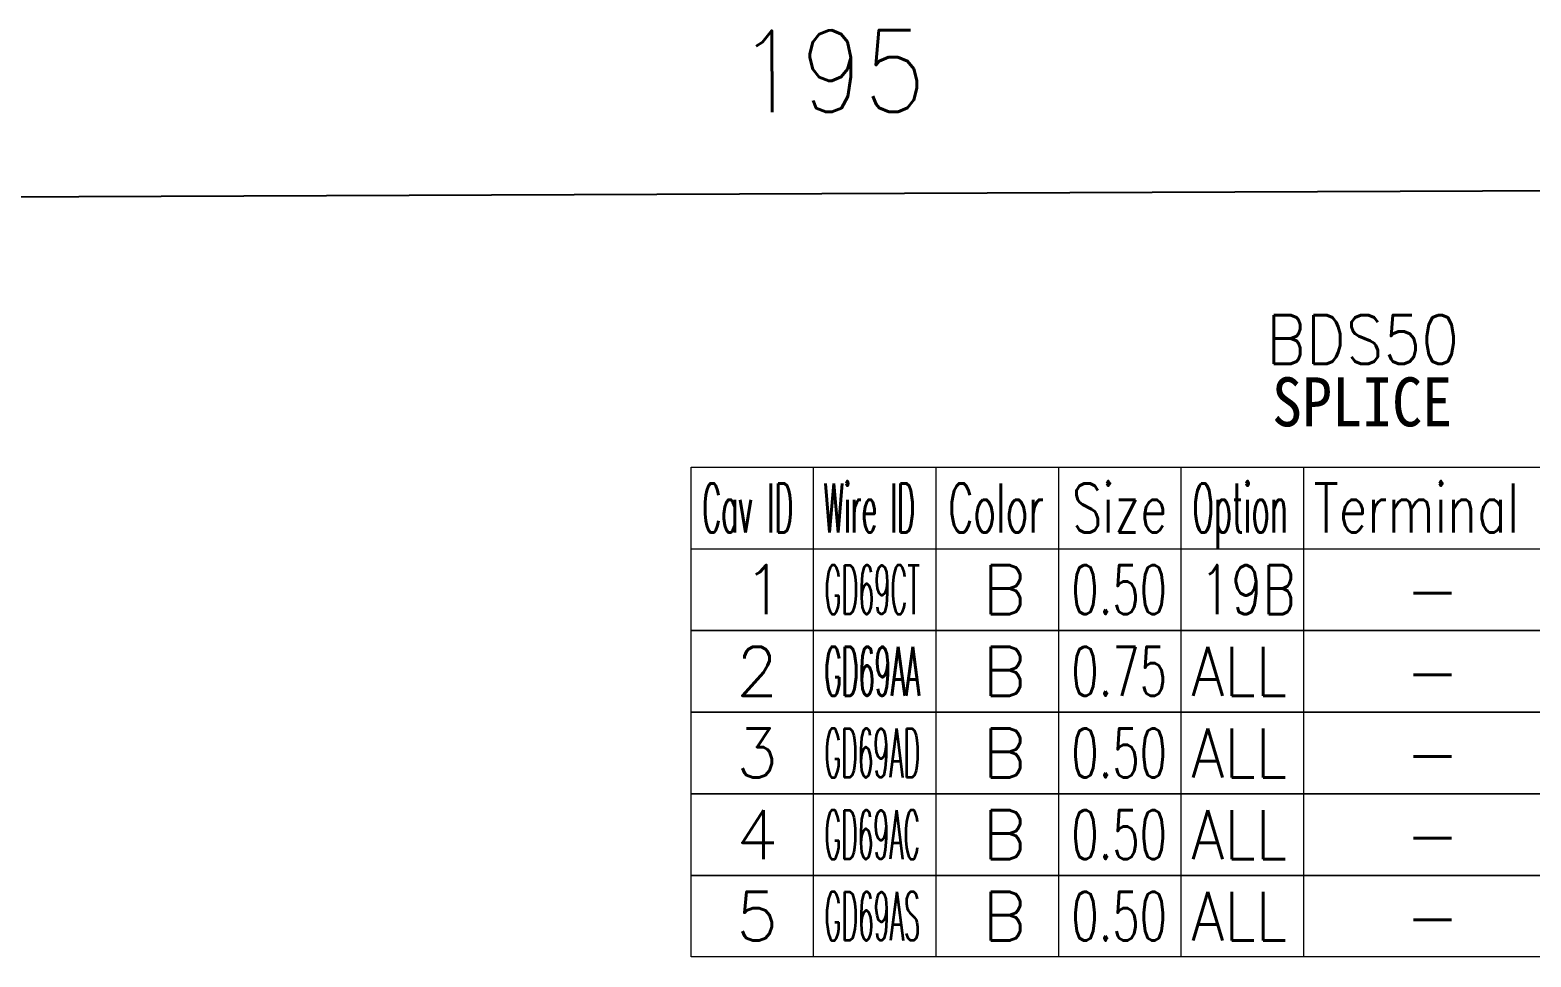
# Model space of a CAD drawing. Header units: inches. Extents: x 47316 to 59086, y 3141 to 11743.
# Drawn here: x 53034 to 53125.8, y 5778.5 to 5835.3 of the extents above; entities that cross this region are included whole.
import ezdxf

# ---------------------------------------------------------------- set-up
doc = ezdxf.new("R2010")
doc.units = ezdxf.units.IN
doc.header["$MEASUREMENT"] = 0
doc.styles.get("Standard").update_dxf_attribs({"font": ''})
doc.styles.get('Standard').set_extended_font_data('SimSun')
doc.linetypes.add('_VH_OTCON', pattern='A,0.0001,[7,VeSys.shx,S=0.1,R=0,X=0,Y=0],-0.4,[7,VeSys.shx,S=0.1,R=0,X=0,Y=0],-0.4,["X",Standard,S=1,R=0,X=-0.5,Y=-0.5],-0.0001,[7,VeSys.shx,S=0.1,R=0,X=0,Y=0],-0.4', length=1.2002)

msp = doc.modelspace()

# ---------------------------------------------------------------- linework, layer by layer
at = {"color": 0, "linetype": '_VH_OTCON', "ltscale": 5}
msp.add_line((53022.929, 5825.039), (53141.929, 5825.519), dxfattribs=at)
at = {"color": 0, "linetype": 'Continuous', "lineweight": 15}
for p, q in [((53074.429, 5808.529), (53156.929, 5808.529)), ((53074.429, 5803.529), (53074.429, 5808.529)), ((53074.429, 5803.529), (53156.929, 5803.529))]:
    msp.add_line(p, q, dxfattribs=at)
at = {"color": 7, "linetype": 'Continuous', "lineweight": 15}
for p, q in [((53081.929, 5803.529), (53081.929, 5808.529)), ((53089.429, 5803.529), (53089.429, 5808.529)), ((53096.929, 5803.529), (53096.929, 5808.529)), ((53104.429, 5803.529), (53104.429, 5808.529)), ((53111.929, 5803.529), (53111.929, 5808.529))]:
    msp.add_line(p, q, dxfattribs=at)
at = {"color": 102, "linetype": 'Continuous', "lineweight": 15}
for p, q in [((53081.929, 5798.529), (53081.929, 5803.529)), ((53089.429, 5798.529), (53089.429, 5803.529)), ((53096.929, 5798.529), (53096.929, 5803.529)), ((53104.429, 5798.529), (53104.429, 5803.529)), ((53111.929, 5798.529), (53111.929, 5803.529)), ((53081.929, 5793.529), (53081.929, 5798.529)), ((53089.429, 5793.529), (53089.429, 5798.529)), ((53096.929, 5793.529), (53096.929, 5798.529)), ((53104.429, 5793.529), (53104.429, 5798.529)), ((53111.929, 5793.529), (53111.929, 5798.529)), ((53081.929, 5788.529), (53081.929, 5793.529)), ((53089.429, 5788.529), (53089.429, 5793.529)), ((53096.929, 5788.529), (53096.929, 5793.529)), ((53104.429, 5788.529), (53104.429, 5793.529)), ((53111.929, 5788.529), (53111.929, 5793.529)), ((53081.929, 5783.529), (53081.929, 5788.529)), ((53089.429, 5783.529), (53089.429, 5788.529)), ((53096.929, 5783.529), (53096.929, 5788.529)), ((53104.429, 5783.529), (53104.429, 5788.529)), ((53111.929, 5783.529), (53111.929, 5788.529)), ((53081.929, 5778.529), (53081.929, 5783.529)), ((53089.429, 5778.529), (53089.429, 5783.529)), ((53096.929, 5778.529), (53096.929, 5783.529)), ((53104.429, 5778.529), (53104.429, 5783.529)), ((53111.929, 5778.529), (53111.929, 5783.529))]:
    msp.add_line(p, q, dxfattribs=at)
at = {"color": 0, "linetype": 'Continuous', "lineweight": 15}
for points in [[(53074.429, 5798.529), (53074.429, 5803.529), (53156.929, 5803.529), (53156.929, 5798.529)], [(53074.429, 5793.529), (53074.429, 5798.529), (53156.929, 5798.529), (53156.929, 5793.529)], [(53074.429, 5788.529), (53074.429, 5793.529), (53156.929, 5793.529), (53156.929, 5788.529)], [(53074.429, 5783.529), (53074.429, 5788.529), (53156.929, 5788.529), (53156.929, 5783.529)], [(53074.429, 5778.529), (53074.429, 5783.529), (53156.929, 5783.529), (53156.929, 5778.529)]]:
    msp.add_lwpolyline(points, close=True, dxfattribs=at)

# ---------------------------------------------------------------- texts
at = {"color": 7, "linetype": '_VH_OTCON', "lineweight": 18, "ltscale": 5, "insert": (53077.246, 5835.258), "char_height": 5, "width": 12.85714, "attachment_point": 1, "rotation": 0.23103}
msp.add_mtext('\\Fromans.shx;\\W0.9000000000;\\T1.0000000000;\\o\\l195', dxfattribs=at)
at = {"color": 6, "linetype": 'Continuous', "lineweight": 20, "char_height": 3, "attachment_point": 1}
for s, insert, width in [('\\Fromans.shx;\\W0.9000000000;\\T1.0000000000;\\o\\lBDS50', (53109.637, 5817.846), 13.11429), ('\\f黑体|b0|i0|c1|p0;\\W0.9000000000;\\T1.0000000000;\\o\\lSPLICE', (53109.991, 5814.029), 11.64944)]:
    msp.add_mtext(s, dxfattribs=dict(at, insert=insert, width=width))
at = {"color": 7, "linetype": 'Continuous', "lineweight": 15, "char_height": 3, "attachment_point": 1}
for s, insert, width in [('\\Fromans.shx;\\W0.4292452830;\\T1.0000000000;\\o\\lCav ID', (53075.113, 5807.529), 6.5), ('\\Fromans.shx;\\W0.4026548673;\\T1.0000000000;\\o\\lWire ID', (53082.544, 5807.529), 6.5), ('\\Fromans.shx;\\W0.5687500000;\\T1.0000000000;\\o\\lColor', (53090.173, 5807.529), 6.5), ('\\Fromans.shx;\\W0.7222222222;\\T1.0000000000;\\o\\lSize', (53097.739, 5807.529), 6.5), ('\\Fromans.shx;\\W0.4595959596;\\T1.0000000000;\\o\\lOption', (53105.126, 5807.529), 6.5), ('\\Fromans.shx;\\W0.7480916031;\\T1.0000000000;\\o\\lTerminal', (53112.536, 5807.529), 14), ('\\Fromans.shx;\\W1.0000000000;\\T1.0000000000;\\o\\l1', (53077.608, 5802.529), 2.85714), ('\\Fromans.shx;\\W1.0000000000;\\T1.0000000000;\\o\\l2', (53077.179, 5797.529), 2.85714), ('\\Fromans.shx;\\W1.0000000000;\\T1.0000000000;\\o\\l3', (53077.179, 5792.529), 2.85714), ('\\Fromans.shx;\\W1.0000000000;\\T1.0000000000;\\o\\l4', (53077.179, 5787.529), 2.85714), ('\\Fromans.shx;\\W1.0000000000;\\T1.0000000000;\\o\\l5', (53077.179, 5782.529), 2.85714)]:
    msp.add_mtext(s, dxfattribs=dict(at, insert=insert, width=width))
at = {"color": 21, "linetype": 'Continuous', "lineweight": 15, "char_height": 3, "attachment_point": 1}
for s, insert, width in [('\\Fromans.shx;\\W0.3823529412;\\T1.0000000000;\\o\\lGD69CT', (53082.593, 5802.529), 6.5), ('\\Fromans.shx;\\W0.6500000000;\\T1.0000000000;\\o\\l0.50', (53097.708, 5802.529), 6.5), ('\\Fromans.shx;\\W1.0000000000;\\T1.0000000000;\\o\\l-', (53118.144, 5802.529), 3.71429), ('\\Fromans.shx;\\W0.3855932203;\\T1.0000000000;\\o\\lGD69AA', (53082.595, 5797.529), 6.5), ('\\Fromans.shx;\\W0.6500000000;\\T1.0000000000;\\o\\l0.75', (53097.708, 5797.529), 6.5), ('\\Fromans.shx;\\W1.0000000000;\\T1.0000000000;\\o\\l-', (53118.144, 5797.529), 3.71429), ('\\Fromans.shx;\\W0.3760330579;\\T1.0000000000;\\o\\lGD69AD', (53082.591, 5792.529), 6.5), ('\\Fromans.shx;\\W0.6500000000;\\T1.0000000000;\\o\\l0.50', (53097.708, 5792.529), 6.5), ('\\Fromans.shx;\\W1.0000000000;\\T1.0000000000;\\o\\l-', (53118.144, 5792.529), 3.71429), ('\\Fromans.shx;\\W0.3760330579;\\T1.0000000000;\\o\\lGD69AC', (53082.591, 5787.529), 6.5), ('\\Fromans.shx;\\W0.6500000000;\\T1.0000000000;\\o\\l0.50', (53097.708, 5787.529), 6.5), ('\\Fromans.shx;\\W1.0000000000;\\T1.0000000000;\\o\\l-', (53118.144, 5787.529), 3.71429), ('\\Fromans.shx;\\W0.3791666667;\\T1.0000000000;\\o\\lGD69AS', (53082.592, 5782.529), 6.5), ('\\Fromans.shx;\\W0.6500000000;\\T1.0000000000;\\o\\l0.50', (53097.708, 5782.529), 6.5), ('\\Fromans.shx;\\W1.0000000000;\\T1.0000000000;\\o\\l-', (53118.144, 5782.529), 3.71429)]:
    msp.add_mtext(s, dxfattribs=dict(at, insert=insert, width=width))
at = {"color": 140, "linetype": 'Continuous', "lineweight": 15, "char_height": 3, "attachment_point": 1}
for s, insert, width in [('\\Fromans.shx;\\W1.0000000000;\\T1.0000000000;\\o\\lB', (53092.251, 5802.529), 3), ('\\Fromans.shx;\\W0.7459016393;\\T1.0000000000;\\o\\l19B', (53105.569, 5802.529), 6.5), ('\\Fromans.shx;\\W1.0000000000;\\T1.0000000000;\\o\\lB', (53092.251, 5797.529), 3), ('\\Fromans.shx;\\W0.8750000000;\\T1.0000000000;\\o\\lALL', (53105.054, 5797.529), 6.5), ('\\Fromans.shx;\\W1.0000000000;\\T1.0000000000;\\o\\lB', (53092.251, 5792.529), 3), ('\\Fromans.shx;\\W0.8750000000;\\T1.0000000000;\\o\\lALL', (53105.054, 5792.529), 6.5), ('\\Fromans.shx;\\W1.0000000000;\\T1.0000000000;\\o\\lB', (53092.251, 5787.529), 3), ('\\Fromans.shx;\\W0.8750000000;\\T1.0000000000;\\o\\lALL', (53105.054, 5787.529), 6.5), ('\\Fromans.shx;\\W1.0000000000;\\T1.0000000000;\\o\\lB', (53092.251, 5782.529), 3), ('\\Fromans.shx;\\W0.8750000000;\\T1.0000000000;\\o\\lALL', (53105.054, 5782.529), 6.5)]:
    msp.add_mtext(s, dxfattribs=dict(at, insert=insert, width=width))

doc.saveas('drawing.dxf')
